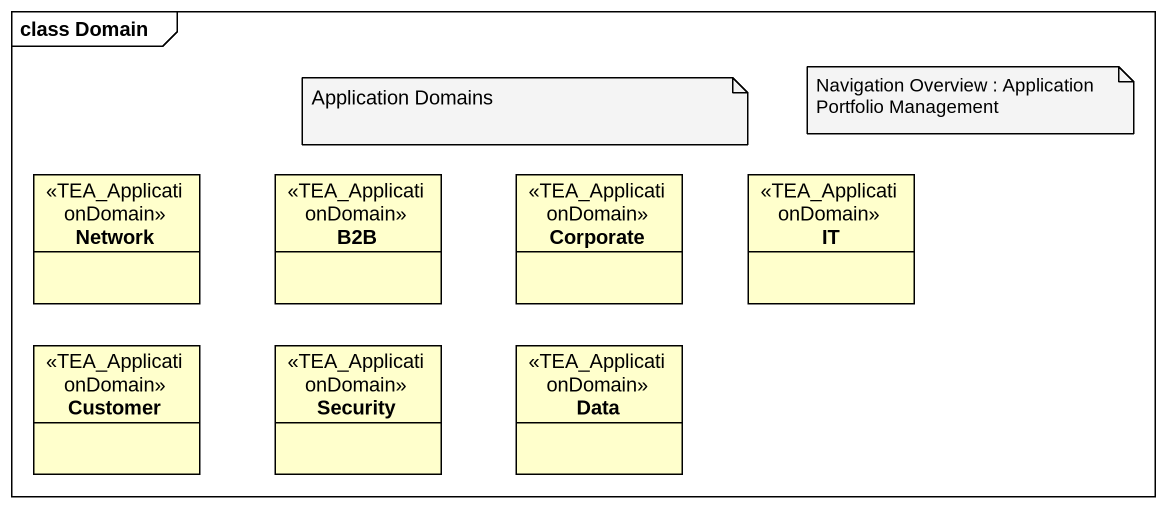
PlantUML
@startuml
mainframe class Domain
hide circle
hide empty members
class "Network" as Network_ <<TEA_ApplicationDomain>>
class B2B <<TEA_ApplicationDomain>>
class Corporate <<TEA_ApplicationDomain>>
class IT <<TEA_ApplicationDomain>>
class Customer <<TEA_ApplicationDomain>>
class Security <<TEA_ApplicationDomain>>
class Data <<TEA_ApplicationDomain>>
note as N1
  Application Domains
end note
note as N2
  Navigation Overview : Application Portfolio Management
end note
@enduml
